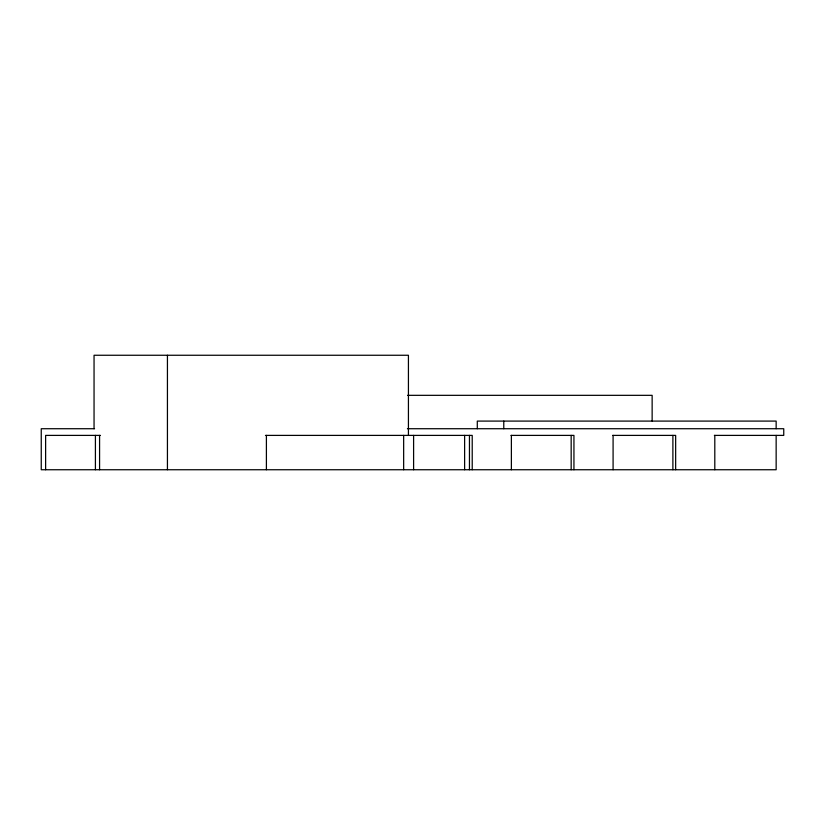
<?xml version="1.0" encoding="UTF-8"?>
<svg xmlns="http://www.w3.org/2000/svg" width="825" height="825" viewBox="0 0 825 825"><rect width="100%" height="100%" fill="white"/><g stroke="black" fill="none" stroke-linecap="round" stroke-linejoin="round"><path stroke-width="1.24" d="M407.56 395.33L652.142 395.33L652.142 421.018M94.555 428.722L41.25 428.722L41.25 469.745L776.15 469.745L776.15 435.394M407.416 428.722L783.75 428.722L783.75 435.394L714.357 435.394M100.413 435.394L45.623 435.394L45.623 469.745M265.464 435.394L472.22 435.394L472.22 469.745M510.964 435.394L573.942 435.394L573.942 469.745M612.666 435.394L675.654 435.394L675.654 469.745M776.15 428.722L776.15 421.09L477.293 421.09L477.293 428.722M714.801 435.394L714.801 469.745M672.891 435.394L672.891 469.745M613.088 435.394L613.088 469.745M571.168 435.394L571.168 469.745M511.376 435.394L511.376 469.745M503.776 421.09L503.776 428.722M469.456 435.394L469.456 469.745M464.619 435.394L464.619 469.745M413.603 435.394L413.603 469.745M408.427 435.394L408.427 355.255L94.05 355.255L94.05 428.722M403.652 435.394L403.652 469.745M266.403 435.394L266.403 469.745M167.434 355.255L167.434 469.745M99.578 435.394L99.578 469.745M95.411 435.394L95.411 469.745"/></g></svg>
